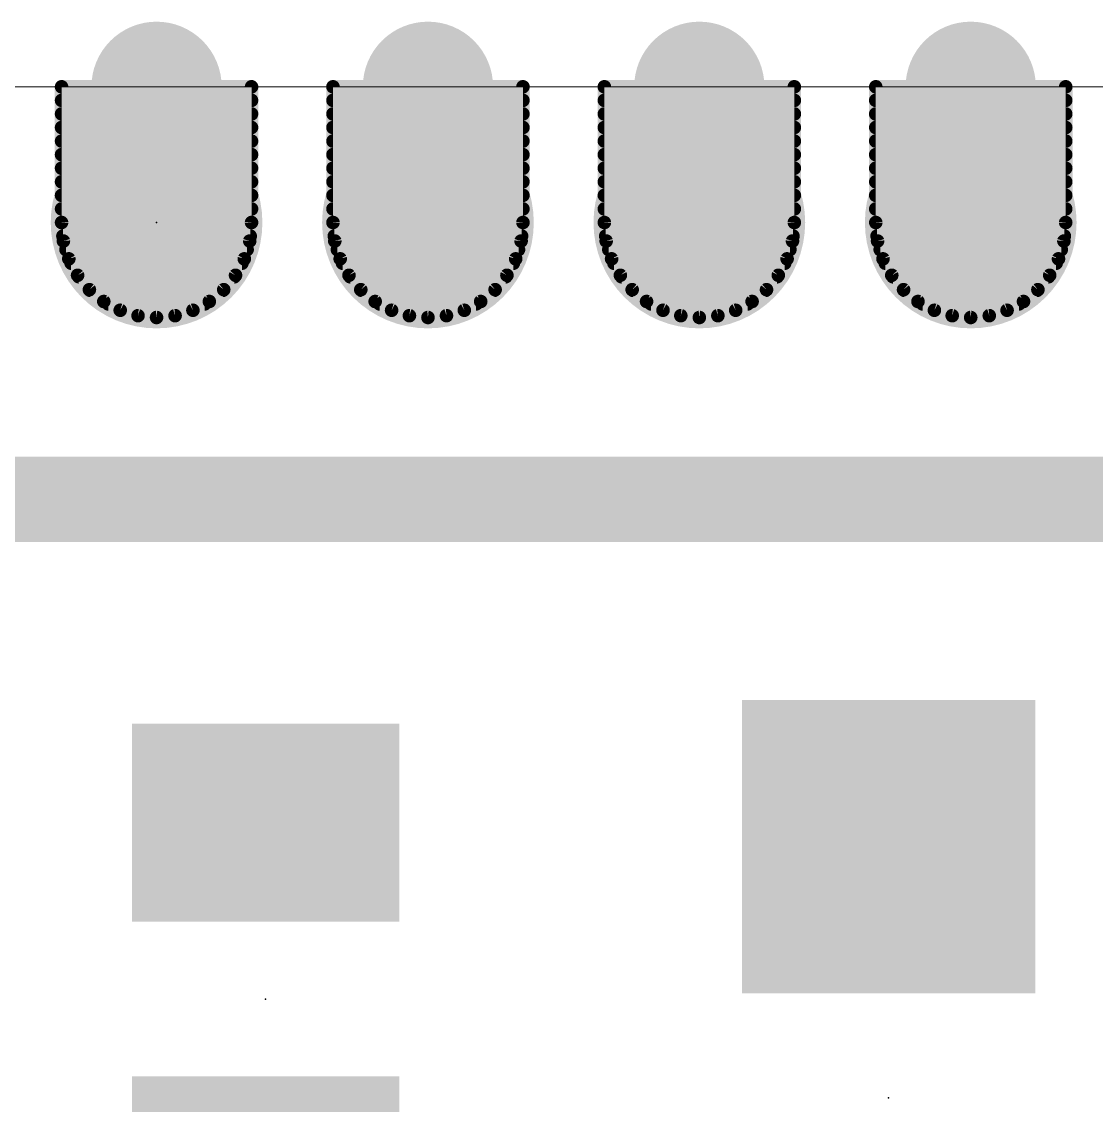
# Model space of a CAD drawing. Extents: x 0 to 35, y -0.6 to 23.5.
# Drawn here: x 16.52 to 26.58, y 13.33 to 23.47 of the extents above; entities that cross this region are included whole.
import ezdxf

# ---------------------------------------------------------------- set-up
doc = ezdxf.new("R2010")
doc.units = 0
for name, color, linetype in [('17', 110, 'CONTINUOUS'), ('20', 31, 'CONTINUOUS'), ('23', 53, 'CONTINUOUS'), ('29', 253, 'CONTINUOUS')]:
    doc.layers.add(name, color=color, linetype=linetype)

# ---------------------------------------------------------------- blocks, each defined once
blk = doc.blocks.new('RECT')
blk.add_solid([(-0.5, -0.5), (0.5, -0.5), (-0.5, 0.5), (0.5, 0.5)])
blk = doc.blocks.new('ROUNDP')
at = {"const_width": 0.5}
blk.add_lwpolyline([(0, -0.25, 1), (0, 0.25, 1), (0, -0.25)], format="xyb", dxfattribs=at)

msp = doc.modelspace()

# ---------------------------------------------------------------- linework, layer by layer
at = {"layer": '20', "const_width": 0.01}
msp.add_lwpolyline([(1, 22.86), (34, 22.86)], dxfattribs=at)
at = {"layer": '23'}
for p in [(17.78, 21.59), (18.8008, 14.3226), (24.6318, 13.3988)]:
    msp.add_point(p, dxfattribs=at)
at = {"layer": '29'}
for points, const_width in [([(16.891, 22.86), (16.891, 21.59)], 0.127), ([(18.669, 22.86), (16.891, 22.86)], 0.127), ([(18.669, 21.59), (18.669, 22.86)], 0.127), ([(19.431, 22.86), (19.431, 21.59)], 0.127), ([(21.209, 22.86), (19.431, 22.86)], 0.127), ([(21.209, 21.59), (21.209, 22.86)], 0.127), ([(21.971, 22.86), (21.971, 21.59)], 0.127), ([(23.749, 22.86), (21.971, 22.86)], 0.127), ([(23.749, 21.59), (23.749, 22.86)], 0.127), ([(24.511, 22.86), (24.511, 21.59)], 0.127), ([(26.289, 22.86), (24.511, 22.86)], 0.127), ([(26.289, 21.59), (26.289, 22.86)], 0.127), ([(16.891, 22.733), (18.669, 22.733)], 0.127), ([(19.431, 22.733), (21.209, 22.733)], 0.127), ([(21.971, 22.733), (23.749, 22.733)], 0.127), ([(24.511, 22.733), (26.289, 22.733)], 0.127), ([(16.891, 22.606), (18.669, 22.606)], 0.127), ([(19.431, 22.606), (21.209, 22.606)], 0.127), ([(21.971, 22.606), (23.749, 22.606)], 0.127), ([(24.511, 22.606), (26.289, 22.606)], 0.127), ([(16.891, 22.479), (18.669, 22.479)], 0.127), ([(19.431, 22.479), (21.209, 22.479)], 0.127), ([(21.971, 22.479), (23.749, 22.479)], 0.127), ([(24.511, 22.479), (26.289, 22.479)], 0.127), ([(16.891, 22.352), (18.669, 22.352)], 0.127), ([(19.431, 22.352), (21.209, 22.352)], 0.127), ([(21.971, 22.352), (23.749, 22.352)], 0.127), ([(24.511, 22.352), (26.289, 22.352)], 0.127), ([(16.891, 22.225), (18.669, 22.225)], 0.127), ([(19.431, 22.225), (21.209, 22.225)], 0.127), ([(21.971, 22.225), (23.749, 22.225)], 0.127), ([(24.511, 22.225), (26.289, 22.225)], 0.127), ([(16.891, 22.098), (18.669, 22.098)], 0.127), ([(19.431, 22.098), (21.209, 22.098)], 0.127), ([(21.971, 22.098), (23.749, 22.098)], 0.127), ([(24.511, 22.098), (26.289, 22.098)], 0.127), ([(16.891, 21.971), (18.669, 21.971)], 0.127), ([(19.431, 21.971), (21.209, 21.971)], 0.127), ([(21.971, 21.971), (23.749, 21.971)], 0.127), ([(24.511, 21.971), (26.289, 21.971)], 0.127), ([(16.891, 21.844), (18.669, 21.844)], 0.127), ([(19.431, 21.844), (21.209, 21.844)], 0.127), ([(21.971, 21.844), (23.749, 21.844)], 0.127), ([(24.511, 21.844), (26.289, 21.844)], 0.127), ([(16.891, 21.717), (18.669, 21.717)], 0.127), ([(19.431, 21.717), (21.209, 21.717)], 0.127), ([(21.971, 21.717), (23.749, 21.717)], 0.127), ([(24.511, 21.717), (26.289, 21.717)], 0.127), ([(16.891, 21.59), (16.9081, 21.4166)], 0.127), ([(16.891, 21.59), (18.669, 21.59)], 0.127), ([(18.6519, 21.4166), (18.669, 21.59)], 0.127), ([(19.431, 21.59), (19.4481, 21.4166)], 0.127), ([(19.431, 21.59), (21.209, 21.59)], 0.127), ([(21.1919, 21.4166), (21.209, 21.59)], 0.127), ([(21.971, 21.59), (21.9881, 21.4166)], 0.127), ([(21.971, 21.59), (23.749, 21.59)], 0.127), ([(23.7319, 21.4166), (23.749, 21.59)], 0.127), ([(24.511, 21.59), (24.5281, 21.4166)], 0.127), ([(24.511, 21.59), (26.289, 21.59)], 0.127), ([(26.2719, 21.4166), (26.289, 21.59)], 0.127), ([(16.9035, 21.463), (18.6565, 21.463)], 0.127), ([(19.4435, 21.463), (21.1965, 21.463)], 0.127), ([(21.9835, 21.463), (23.7365, 21.463)], 0.127), ([(24.5235, 21.463), (26.2765, 21.463)], 0.127), ([(16.9081, 21.4166), (16.9587, 21.2498)], 0.127), ([(16.9325, 21.336), (18.6275, 21.336)], 0.127), ([(18.6013, 21.2498), (18.6519, 21.4166)], 0.127), ([(19.4481, 21.4166), (19.4987, 21.2498)], 0.127), ([(19.4725, 21.336), (21.1675, 21.336)], 0.127), ([(21.1413, 21.2498), (21.1919, 21.4166)], 0.127), ([(21.9881, 21.4166), (22.0387, 21.2498)], 0.127), ([(22.0125, 21.336), (23.7075, 21.336)], 0.127), ([(23.6813, 21.2498), (23.7319, 21.4166)], 0.127), ([(24.5281, 21.4166), (24.5787, 21.2498)], 0.127), ([(24.5525, 21.336), (26.2475, 21.336)], 0.127), ([(26.2213, 21.2498), (26.2719, 21.4166)], 0.127), ([(16.9587, 21.2498), (17.0408, 21.0961)], 0.127), ([(18.5192, 21.0961), (18.6013, 21.2498)], 0.127), ([(19.4987, 21.2498), (19.5808, 21.0961)], 0.127), ([(21.0592, 21.0961), (21.1413, 21.2498)], 0.127), ([(22.0387, 21.2498), (22.1208, 21.0961)], 0.127), ([(23.5992, 21.0961), (23.6813, 21.2498)], 0.127), ([(24.5787, 21.2498), (24.6608, 21.0961)], 0.127), ([(26.1392, 21.0961), (26.2213, 21.2498)], 0.127), ([(16.9805, 21.209), (18.5795, 21.209)], 0.127), ([(19.5205, 21.209), (21.1195, 21.209)], 0.127), ([(22.0605, 21.209), (23.6595, 21.209)], 0.127), ([(24.6005, 21.209), (26.1995, 21.209)], 0.127), ([(17.0408, 21.0961), (17.1514, 20.9614)], 0.127), ([(17.0524, 21.082), (18.5076, 21.082)], 0.127), ([(18.4086, 20.9614), (18.5192, 21.0961)], 0.127), ([(19.5808, 21.0961), (19.6914, 20.9614)], 0.127), ([(19.5924, 21.082), (21.0476, 21.082)], 0.127), ([(20.9486, 20.9614), (21.0592, 21.0961)], 0.127), ([(22.1208, 21.0961), (22.2314, 20.9614)], 0.127), ([(22.1324, 21.082), (23.5876, 21.082)], 0.127), ([(23.4886, 20.9614), (23.5992, 21.0961)], 0.127), ([(24.6608, 21.0961), (24.7714, 20.9614)], 0.127), ([(24.6724, 21.082), (26.1276, 21.082)], 0.127), ([(26.0286, 20.9614), (26.1392, 21.0961)], 0.127), ([(17.1514, 20.9614), (17.2861, 20.8508)], 0.127), ([(17.1592, 20.955), (18.4008, 20.955)], 0.127), ([(18.2739, 20.8508), (18.4086, 20.9614)], 0.127), ([(19.6914, 20.9614), (19.8261, 20.8508)], 0.127), ([(19.6992, 20.955), (20.9408, 20.955)], 0.127), ([(20.8139, 20.8508), (20.9486, 20.9614)], 0.127), ([(22.2314, 20.9614), (22.3661, 20.8508)], 0.127), ([(22.2392, 20.955), (23.4808, 20.955)], 0.127), ([(23.3539, 20.8508), (23.4886, 20.9614)], 0.127), ([(24.7714, 20.9614), (24.9061, 20.8508)], 0.127), ([(24.7792, 20.955), (26.0208, 20.955)], 0.127), ([(25.8939, 20.8508), (26.0286, 20.9614)], 0.127), ([(17.2861, 20.8508), (17.4398, 20.7687)], 0.127), ([(18.1202, 20.7687), (18.2739, 20.8508)], 0.127), ([(19.8261, 20.8508), (19.9798, 20.7687)], 0.127), ([(20.6602, 20.7687), (20.8139, 20.8508)], 0.127), ([(22.3661, 20.8508), (22.5198, 20.7687)], 0.127), ([(23.2002, 20.7687), (23.3539, 20.8508)], 0.127), ([(24.9061, 20.8508), (25.0598, 20.7687)], 0.127), ([(25.7402, 20.7687), (25.8939, 20.8508)], 0.127), ([(17.3288, 20.828), (18.2312, 20.828)], 0.127), ([(17.4398, 20.7687), (17.6066, 20.7181)], 0.127), ([(17.9534, 20.7181), (18.1202, 20.7687)], 0.127), ([(19.8688, 20.828), (20.7712, 20.828)], 0.127), ([(19.9798, 20.7687), (20.1466, 20.7181)], 0.127), ([(20.4934, 20.7181), (20.6602, 20.7687)], 0.127), ([(22.4088, 20.828), (23.3112, 20.828)], 0.127), ([(22.5198, 20.7687), (22.6866, 20.7181)], 0.127), ([(23.0334, 20.7181), (23.2002, 20.7687)], 0.127), ([(24.9488, 20.828), (25.8512, 20.828)], 0.127), ([(25.0598, 20.7687), (25.2266, 20.7181)], 0.127), ([(25.5734, 20.7181), (25.7402, 20.7687)], 0.127), ([(17.6066, 20.7181), (17.78, 20.701)], 0.127), ([(17.78, 20.701), (17.9534, 20.7181)], 0.127), ([(20.1466, 20.7181), (20.32, 20.701)], 0.127), ([(20.32, 20.701), (20.4934, 20.7181)], 0.127), ([(22.6866, 20.7181), (22.86, 20.701)], 0.127), ([(22.86, 20.701), (23.0334, 20.7181)], 0.127), ([(25.2266, 20.7181), (25.4, 20.701)], 0.127), ([(25.4, 20.701), (25.5734, 20.7181)], 0.127), ([(1, 19), (33.9598, 19)], 0.8)]:
    msp.add_lwpolyline(points, dxfattribs=dict(at, const_width=const_width))
at = {"layer": '29', "const_width": 0.0635}
for points in [[(16.891, 22.8917, 1), (16.891, 22.8283)], [(16.9228, 22.86, 1), (16.8593, 22.86)], [(18.7007, 22.86, 1), (18.6373, 22.86)], [(18.669, 22.8283, 1), (18.669, 22.8917)], [(19.4627, 22.86, 1), (19.3993, 22.86)], [(19.431, 22.8917, 1), (19.431, 22.8283)], [(21.2407, 22.86, 1), (21.1773, 22.86)], [(21.209, 22.8283, 1), (21.209, 22.8917)], [(22.0027, 22.86, 1), (21.9393, 22.86)], [(21.971, 22.8917, 1), (21.971, 22.8283)], [(23.7808, 22.86, 1), (23.7173, 22.86)], [(23.749, 22.8283, 1), (23.749, 22.8917)], [(24.5428, 22.86, 1), (24.4793, 22.86)], [(24.511, 22.8917, 1), (24.511, 22.8283)], [(26.3208, 22.86, 1), (26.2573, 22.86)], [(26.289, 22.8283, 1), (26.289, 22.8917)], [(16.891, 22.7647, 1), (16.891, 22.7013)], [(18.669, 22.7013, 1), (18.669, 22.7647)], [(19.431, 22.7647, 1), (19.431, 22.7013)], [(21.209, 22.7013, 1), (21.209, 22.7647)], [(21.971, 22.7647, 1), (21.971, 22.7013)], [(23.749, 22.7013, 1), (23.749, 22.7647)], [(24.511, 22.7647, 1), (24.511, 22.7013)], [(26.289, 22.7013, 1), (26.289, 22.7647)], [(16.891, 22.6378, 1), (16.891, 22.5743)], [(18.669, 22.5743, 1), (18.669, 22.6378)], [(19.431, 22.6378, 1), (19.431, 22.5743)], [(21.209, 22.5743, 1), (21.209, 22.6378)], [(21.971, 22.6378, 1), (21.971, 22.5743)], [(23.749, 22.5743, 1), (23.749, 22.6378)], [(24.511, 22.6378, 1), (24.511, 22.5743)], [(26.289, 22.5743, 1), (26.289, 22.6378)], [(16.891, 22.5108, 1), (16.891, 22.4473)], [(18.669, 22.4473, 1), (18.669, 22.5108)], [(19.431, 22.5108, 1), (19.431, 22.4473)], [(21.209, 22.4473, 1), (21.209, 22.5108)], [(21.971, 22.5108, 1), (21.971, 22.4473)], [(23.749, 22.4473, 1), (23.749, 22.5108)], [(24.511, 22.5108, 1), (24.511, 22.4473)], [(26.289, 22.4473, 1), (26.289, 22.5108)], [(16.891, 22.3837, 1), (16.891, 22.3203)], [(18.669, 22.3203, 1), (18.669, 22.3837)], [(19.431, 22.3837, 1), (19.431, 22.3203)], [(21.209, 22.3203, 1), (21.209, 22.3837)], [(21.971, 22.3837, 1), (21.971, 22.3203)], [(23.749, 22.3203, 1), (23.749, 22.3837)], [(24.511, 22.3837, 1), (24.511, 22.3203)], [(26.289, 22.3203, 1), (26.289, 22.3837)], [(16.891, 22.2568, 1), (16.891, 22.1933)], [(18.669, 22.1933, 1), (18.669, 22.2568)], [(19.431, 22.2568, 1), (19.431, 22.1933)], [(21.209, 22.1933, 1), (21.209, 22.2568)], [(21.971, 22.2568, 1), (21.971, 22.1933)], [(23.749, 22.1933, 1), (23.749, 22.2568)], [(24.511, 22.2568, 1), (24.511, 22.1933)], [(26.289, 22.1933, 1), (26.289, 22.2568)], [(16.891, 22.1298, 1), (16.891, 22.0663)], [(18.669, 22.0663, 1), (18.669, 22.1298)], [(19.431, 22.1298, 1), (19.431, 22.0663)], [(21.209, 22.0663, 1), (21.209, 22.1298)], [(21.971, 22.1298, 1), (21.971, 22.0663)], [(23.749, 22.0663, 1), (23.749, 22.1298)], [(24.511, 22.1298, 1), (24.511, 22.0663)], [(26.289, 22.0663, 1), (26.289, 22.1298)], [(16.891, 22.0027, 1), (16.891, 21.9393)], [(18.669, 21.9393, 1), (18.669, 22.0027)], [(19.431, 22.0027, 1), (19.431, 21.9393)], [(21.209, 21.9393, 1), (21.209, 22.0027)], [(21.971, 22.0027, 1), (21.971, 21.9393)], [(23.749, 21.9393, 1), (23.749, 22.0027)], [(24.511, 22.0027, 1), (24.511, 21.9393)], [(26.289, 21.9393, 1), (26.289, 22.0027)], [(16.891, 21.8758, 1), (16.891, 21.8123)], [(18.669, 21.8123, 1), (18.669, 21.8758)], [(19.431, 21.8758, 1), (19.431, 21.8123)], [(21.209, 21.8123, 1), (21.209, 21.8758)], [(21.971, 21.8758, 1), (21.971, 21.8123)], [(23.749, 21.8123, 1), (23.749, 21.8758)], [(24.511, 21.8758, 1), (24.511, 21.8123)], [(26.289, 21.8123, 1), (26.289, 21.8758)], [(16.891, 21.7488, 1), (16.891, 21.6853)], [(18.669, 21.6853, 1), (18.669, 21.7488)], [(19.431, 21.7488, 1), (19.431, 21.6853)], [(21.209, 21.6853, 1), (21.209, 21.7488)], [(21.971, 21.7488, 1), (21.971, 21.6853)], [(23.749, 21.6853, 1), (23.749, 21.7488)], [(24.511, 21.7488, 1), (24.511, 21.6853)], [(26.289, 21.6853, 1), (26.289, 21.7488)], [(16.9226, 21.5931, 1), (16.8594, 21.5869)], [(16.891, 21.6217, 1), (16.891, 21.5583)], [(16.8593, 21.59, 1), (16.9228, 21.59)], [(18.6373, 21.59, 1), (18.7007, 21.59)], [(18.7006, 21.5869, 1), (18.6374, 21.5931)], [(18.669, 21.5583, 1), (18.669, 21.6217)], [(19.4626, 21.5931, 1), (19.3994, 21.5869)], [(19.431, 21.6217, 1), (19.431, 21.5583)], [(19.3993, 21.59, 1), (19.4627, 21.59)], [(21.2406, 21.5869, 1), (21.1774, 21.5931)], [(21.1773, 21.59, 1), (21.2407, 21.59)], [(21.209, 21.5583, 1), (21.209, 21.6217)], [(22.0026, 21.5931, 1), (21.9394, 21.5869)], [(21.971, 21.6217, 1), (21.971, 21.5583)], [(21.9393, 21.59, 1), (22.0027, 21.59)], [(23.7173, 21.59, 1), (23.7808, 21.59)], [(23.7806, 21.5869, 1), (23.7174, 21.5931)], [(23.749, 21.5583, 1), (23.749, 21.6217)], [(24.5426, 21.5931, 1), (24.4794, 21.5869)], [(24.511, 21.6217, 1), (24.511, 21.5583)], [(24.4793, 21.59, 1), (24.5428, 21.59)], [(26.2573, 21.59, 1), (26.3208, 21.59)], [(26.3206, 21.5869, 1), (26.2574, 21.5931)], [(26.289, 21.5583, 1), (26.289, 21.6217)], [(16.9035, 21.4947, 1), (16.9035, 21.4313)], [(18.6565, 21.4313, 1), (18.6565, 21.4947)], [(19.4435, 21.4947, 1), (19.4435, 21.4313)], [(21.1965, 21.4313, 1), (21.1965, 21.4947)], [(21.9835, 21.4947, 1), (21.9835, 21.4313)], [(23.7365, 21.4313, 1), (23.7365, 21.4947)], [(24.5235, 21.4947, 1), (24.5235, 21.4313)], [(26.2765, 21.4313, 1), (26.2765, 21.4947)], [(16.9385, 21.4258, 1), (16.8777, 21.4073)], [(16.8765, 21.4135, 1), (16.9397, 21.4197)], [(16.9325, 21.3678, 1), (16.9325, 21.3043)], [(18.6203, 21.4197, 1), (18.6835, 21.4135)], [(18.6823, 21.4073, 1), (18.6215, 21.4258)], [(18.6275, 21.3043, 1), (18.6275, 21.3678)], [(19.4785, 21.4258, 1), (19.4177, 21.4073)], [(19.4165, 21.4135, 1), (19.4797, 21.4197)], [(19.4725, 21.3678, 1), (19.4725, 21.3043)], [(21.1603, 21.4197, 1), (21.2235, 21.4135)], [(21.2223, 21.4073, 1), (21.1615, 21.4258)], [(21.1675, 21.3043, 1), (21.1675, 21.3678)], [(22.0185, 21.4258, 1), (21.9577, 21.4073)], [(21.9565, 21.4135, 1), (22.0197, 21.4197)], [(22.0125, 21.3678, 1), (22.0125, 21.3043)], [(23.7003, 21.4197, 1), (23.7635, 21.4135)], [(23.7623, 21.4073, 1), (23.7015, 21.4258)], [(23.7075, 21.3043, 1), (23.7075, 21.3678)], [(24.5585, 21.4258, 1), (24.4977, 21.4073)], [(24.4965, 21.4135, 1), (24.5597, 21.4197)], [(24.5525, 21.3678, 1), (24.5525, 21.3043)], [(26.2403, 21.4197, 1), (26.3035, 21.4135)], [(26.3023, 21.4073, 1), (26.2415, 21.4258)], [(26.2475, 21.3043, 1), (26.2475, 21.3678)], [(16.9867, 21.2648, 1), (16.9307, 21.2348)], [(18.6293, 21.2348, 1), (18.5733, 21.2648)], [(19.5267, 21.2648, 1), (19.4707, 21.2348)], [(21.1693, 21.2348, 1), (21.1133, 21.2648)], [(22.0667, 21.2648, 1), (22.0107, 21.2348)], [(23.7093, 21.2348, 1), (23.6533, 21.2648)], [(24.6067, 21.2648, 1), (24.5507, 21.2348)], [(26.2493, 21.2348, 1), (26.1933, 21.2648)], [(16.9283, 21.2406, 1), (16.9891, 21.259)], [(16.9805, 21.2407, 1), (16.9805, 21.1773)], [(18.5709, 21.259, 1), (18.6317, 21.2406)], [(18.5795, 21.1773, 1), (18.5795, 21.2407)], [(19.4683, 21.2406, 1), (19.5291, 21.259)], [(19.5205, 21.2407, 1), (19.5205, 21.1773)], [(21.1109, 21.259, 1), (21.1717, 21.2406)], [(21.1195, 21.1773, 1), (21.1195, 21.2407)], [(22.0083, 21.2406, 1), (22.0691, 21.259)], [(22.0605, 21.2407, 1), (22.0605, 21.1773)], [(23.6509, 21.259, 1), (23.7117, 21.2406)], [(23.6595, 21.1773, 1), (23.6595, 21.2407)], [(24.5483, 21.2406, 1), (24.6091, 21.259)], [(24.6005, 21.2407, 1), (24.6005, 21.1773)], [(26.1909, 21.259, 1), (26.2517, 21.2406)], [(26.1995, 21.1773, 1), (26.1995, 21.2407)], [(17.0654, 21.1162, 1), (17.0163, 21.076)], [(17.0128, 21.0811, 1), (17.0688, 21.1111)], [(17.0524, 21.1137, 1), (17.0524, 21.0503)], [(18.4912, 21.1111, 1), (18.5472, 21.0811)], [(18.5437, 21.076, 1), (18.4946, 21.1162)], [(18.5076, 21.0503, 1), (18.5076, 21.1137)], [(19.6054, 21.1162, 1), (19.5563, 21.076)], [(19.5528, 21.0811, 1), (19.6088, 21.1111)], [(19.5924, 21.1137, 1), (19.5924, 21.0503)], [(21.0312, 21.1111, 1), (21.0872, 21.0811)], [(21.0837, 21.076, 1), (21.0346, 21.1162)], [(21.0476, 21.0503, 1), (21.0476, 21.1137)], [(22.1454, 21.1162, 1), (22.0963, 21.076)], [(22.0928, 21.0811, 1), (22.1488, 21.1111)], [(22.1324, 21.1137, 1), (22.1324, 21.0503)], [(23.5712, 21.1111, 1), (23.6272, 21.0811)], [(23.6237, 21.076, 1), (23.5746, 21.1162)], [(23.5876, 21.0503, 1), (23.5876, 21.1137)], [(24.6854, 21.1162, 1), (24.6363, 21.076)], [(24.6328, 21.0811, 1), (24.6888, 21.1111)], [(24.6724, 21.1137, 1), (24.6724, 21.0503)], [(26.1112, 21.1111, 1), (26.1672, 21.0811)], [(26.1637, 21.076, 1), (26.1146, 21.1162)], [(26.1276, 21.0503, 1), (26.1276, 21.1137)], [(17.1715, 20.9859, 1), (17.1312, 20.9368)], [(17.1268, 20.9412, 1), (17.1759, 20.9815)], [(17.1592, 20.9868, 1), (17.1592, 20.9233)], [(18.3841, 20.9815, 1), (18.4332, 20.9412)], [(18.4288, 20.9368, 1), (18.3885, 20.9859)], [(18.4008, 20.9233, 1), (18.4008, 20.9868)], [(19.7115, 20.9859, 1), (19.6712, 20.9368)], [(19.6668, 20.9412, 1), (19.7159, 20.9815)], [(19.6992, 20.9868, 1), (19.6992, 20.9233)], [(20.9241, 20.9815, 1), (20.9732, 20.9412)], [(20.9688, 20.9368, 1), (20.9285, 20.9859)], [(20.9408, 20.9233, 1), (20.9408, 20.9868)], [(22.2515, 20.9859, 1), (22.2112, 20.9368)], [(22.2068, 20.9412, 1), (22.2559, 20.9815)], [(22.2392, 20.9868, 1), (22.2392, 20.9233)], [(23.4641, 20.9815, 1), (23.5132, 20.9412)], [(23.5088, 20.9368, 1), (23.4685, 20.9859)], [(23.4808, 20.9233, 1), (23.4808, 20.9868)], [(24.7915, 20.9859, 1), (24.7512, 20.9368)], [(24.7468, 20.9412, 1), (24.7959, 20.9815)], [(24.7792, 20.9868, 1), (24.7792, 20.9233)], [(26.0041, 20.9815, 1), (26.0532, 20.9412)], [(26.0488, 20.9368, 1), (26.0085, 20.9859)], [(26.0208, 20.9233, 1), (26.0208, 20.9868)], [(17.3011, 20.8788, 1), (17.2711, 20.8228)], [(17.266, 20.8263, 1), (17.3062, 20.8754)], [(18.2538, 20.8754, 1), (18.294, 20.8263)], [(18.2889, 20.8228, 1), (18.2589, 20.8788)], [(19.8411, 20.8788, 1), (19.8111, 20.8228)], [(19.806, 20.8263, 1), (19.8462, 20.8754)], [(20.7938, 20.8754, 1), (20.834, 20.8263)], [(20.8289, 20.8228, 1), (20.7989, 20.8788)], [(22.3811, 20.8788, 1), (22.3511, 20.8228)], [(22.346, 20.8263, 1), (22.3862, 20.8754)], [(23.3338, 20.8754, 1), (23.374, 20.8263)], [(23.3689, 20.8228, 1), (23.3389, 20.8788)], [(24.9211, 20.8788, 1), (24.8911, 20.8228)], [(24.886, 20.8263, 1), (24.9262, 20.8754)], [(25.8738, 20.8754, 1), (25.914, 20.8263)], [(25.9089, 20.8228, 1), (25.8789, 20.8788)], [(17.3288, 20.8597, 1), (17.3288, 20.7963)], [(17.449, 20.7991, 1), (17.4306, 20.7383)], [(17.4248, 20.7407, 1), (17.4548, 20.7967)], [(18.1052, 20.7967, 1), (18.1352, 20.7407)], [(18.1294, 20.7383, 1), (18.111, 20.7991)], [(18.2312, 20.7963, 1), (18.2312, 20.8597)], [(19.8688, 20.8597, 1), (19.8688, 20.7963)], [(19.989, 20.7991, 1), (19.9706, 20.7383)], [(19.9648, 20.7407, 1), (19.9948, 20.7967)], [(20.6452, 20.7967, 1), (20.6752, 20.7407)], [(20.6694, 20.7383, 1), (20.651, 20.7991)], [(20.7712, 20.7963, 1), (20.7712, 20.8597)], [(22.4088, 20.8597, 1), (22.4088, 20.7963)], [(22.529, 20.7991, 1), (22.5106, 20.7383)], [(22.5048, 20.7407, 1), (22.5348, 20.7967)], [(23.1852, 20.7967, 1), (23.2152, 20.7407)], [(23.2094, 20.7383, 1), (23.191, 20.7991)], [(23.3112, 20.7963, 1), (23.3112, 20.8597)], [(24.9488, 20.8597, 1), (24.9488, 20.7963)], [(25.069, 20.7991, 1), (25.0506, 20.7383)], [(25.0448, 20.7407, 1), (25.0748, 20.7967)], [(25.7252, 20.7967, 1), (25.7552, 20.7407)], [(25.7494, 20.7383, 1), (25.731, 20.7991)], [(25.8512, 20.7963, 1), (25.8512, 20.8597)], [(17.6097, 20.7497, 1), (17.6035, 20.6865)], [(17.5973, 20.6877, 1), (17.6158, 20.7485)], [(17.7769, 20.7326, 1), (17.7831, 20.6694)], [(17.7769, 20.6694, 1), (17.7831, 20.7326)], [(17.9442, 20.7485, 1), (17.9627, 20.6877)], [(17.9565, 20.6865, 1), (17.9503, 20.7497)], [(20.1497, 20.7497, 1), (20.1435, 20.6865)], [(20.1373, 20.6877, 1), (20.1558, 20.7485)], [(20.3169, 20.7326, 1), (20.3231, 20.6694)], [(20.3169, 20.6694, 1), (20.3231, 20.7326)], [(20.4842, 20.7485, 1), (20.5027, 20.6877)], [(20.4965, 20.6865, 1), (20.4903, 20.7497)], [(22.6897, 20.7497, 1), (22.6835, 20.6865)], [(22.6773, 20.6877, 1), (22.6958, 20.7485)], [(22.8569, 20.7326, 1), (22.8631, 20.6694)], [(22.8569, 20.6694, 1), (22.8631, 20.7326)], [(23.0242, 20.7485, 1), (23.0427, 20.6877)], [(23.0365, 20.6865, 1), (23.0303, 20.7497)], [(25.2297, 20.7497, 1), (25.2235, 20.6865)], [(25.2173, 20.6877, 1), (25.2358, 20.7485)], [(25.3969, 20.7326, 1), (25.4031, 20.6694)], [(25.3969, 20.6694, 1), (25.4031, 20.7326)], [(25.5642, 20.7485, 1), (25.5827, 20.6877)], [(25.5765, 20.6865, 1), (25.5703, 20.7497)]]:
    msp.add_lwpolyline(points, format="xyb", dxfattribs=at)

# ---------------------------------------------------------------- block references
at = {"layer": '17', "rotation": 90}
for p, xscale, yscale in [((17.78, 22.86), 1.016, 1.016), ((17.78, 22.86), 1.016, 1.016), ((20.32, 22.86), 1.016, 1.016), ((20.32, 22.86), 1.016, 1.016), ((22.86, 22.86), 1.016, 1.016), ((22.86, 22.86), 1.016, 1.016), ((25.4, 22.86), 1.016, 1.016), ((25.4, 22.86), 1.016, 1.016), ((17.78, 21.59), 1.778, 1.778), ((17.78, 21.59), 1.778, 1.778), ((20.32, 21.59), 1.778, 1.778), ((20.32, 21.59), 1.778, 1.778), ((22.86, 21.59), 1.778, 1.778), ((22.86, 21.59), 1.778, 1.778), ((25.4, 21.59), 1.778, 1.778), ((25.4, 21.59), 1.778, 1.778)]:
    msp.add_blockref('ROUNDP', p, dxfattribs=dict(at, xscale=xscale, yscale=yscale))
at = {"layer": '29'}
for name, p, xscale, yscale, rotation in [('ROUNDP', (17.78, 22.86), 1.2192, 1.2192, 90), ('ROUNDP', (20.32, 22.86), 1.2192, 1.2192, 90), ('ROUNDP', (22.86, 22.86), 1.2192, 1.2192, 90), ('ROUNDP', (25.4, 22.86), 1.2192, 1.2192, 90), ('ROUNDP', (17.78, 21.59), 1.9812, 1.9812, 90), ('ROUNDP', (20.32, 21.59), 1.9812, 1.9812, 90), ('ROUNDP', (22.86, 21.59), 1.9812, 1.9812, 90), ('ROUNDP', (25.4, 21.59), 1.9812, 1.9812, 90), ('RECT', (24.6318, 15.7483), 2.7432, 2.7432, 270)]:
    msp.add_blockref(name, p, dxfattribs=dict(at, xscale=xscale, yscale=yscale, rotation=rotation))
at = {"layer": '29', "xscale": 2.5032, "yscale": 1.8532}
for p in [(18.8008, 15.9726), (18.8008, 12.6726)]:
    msp.add_blockref('RECT', p, dxfattribs=at)

doc.saveas('drawing.dxf')
